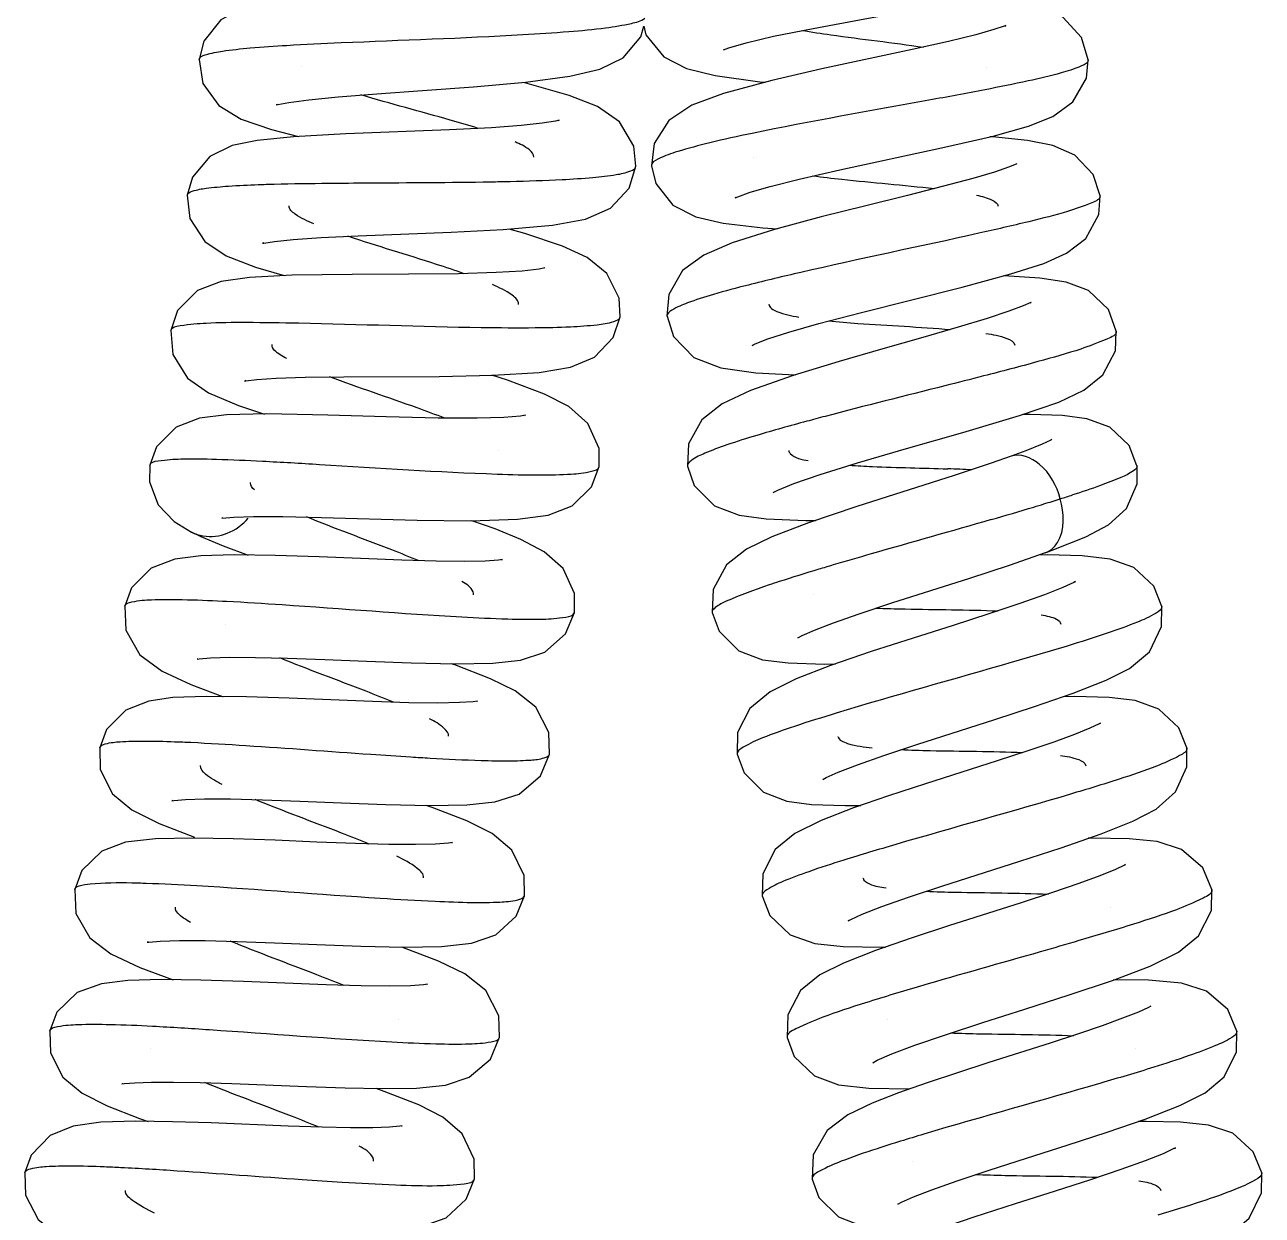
# Model space of a CAD drawing. Header units: millimetres. Extents: x 7426 to 8300, y 123 to 421.
# Drawn here: x 8195.043 to 8198.666, y 345.324 to 348.812 of the extents above; entities that cross this region are included whole.
import ezdxf

# ---------------------------------------------------------------- set-up
doc = ezdxf.new("R2010")
doc.units = ezdxf.units.MM
doc.layers.add('20_ALL_FEATURES', color=7, linetype='Continuous')

msp = doc.modelspace()

# ---------------------------------------------------------------- linework, layer by layer
at = {"layer": '20_ALL_FEATURES', "color": 7, "linetype": 'Continuous'}
for p, q in [((8196.8554, 348.8071), (8196.8616, 348.7817)), ((8196.8616, 348.7817), (8196.9139, 348.7175)), ((8197.1549, 348.7588), (8197.2351, 348.7777)), ((8197.8272, 348.7822), (8197.7474, 348.7627)), ((8195.5534, 348.7099), (8195.5534, 348.71)), ((8198.1569, 348.7084), (8198.1569, 348.7084)), ((8195.8527, 348.6885), (8195.8527, 348.6886)), ((8197.3771, 348.6822), (8197.2302, 348.6486)), ((8197.8576, 348.6877), (8197.8576, 348.6877)), ((8196.6366, 348.6048), (8196.507, 348.6413)), ((8197.2302, 348.6486), (8197.0887, 348.6105)), ((8197.1955, 348.6446), (8197.2104, 348.6432)), ((8196.8265, 348.456), (8196.7844, 348.527)), ((8195.7649, 348.5046), (8195.8442, 348.4843)), ((8195.983, 348.4919), (8195.8299, 348.4835)), ((8196.2869, 348.5037), (8195.983, 348.4919)), ((8196.409, 348.5099), (8196.2869, 348.5037)), ((8196.4966, 348.5163), (8196.409, 348.5099)), ((8197.878, 348.4856), (8197.9823, 348.5148)), ((8196.8324, 348.3969), (8196.8265, 348.456)), ((8196.5335, 348.4232), (8196.5336, 348.4233)), ((8197.1764, 348.424), (8197.1764, 348.4239)), ((8196.8324, 348.3969), (8196.8324, 348.3969)), ((8196.8775, 348.3983), (8196.8775, 348.3983)), ((8196.8775, 348.3983), (8196.8911, 348.3462)), ((8197.8821, 348.3802), (8197.8187, 348.3616)), ((8195.5184, 348.3124), (8195.5184, 348.3124)), ((8197.167, 348.3207), (8197.2258, 348.3379)), ((8198.1914, 348.3106), (8198.1914, 348.3106)), ((8195.8168, 348.2811), (8195.8168, 348.2811)), ((8197.893, 348.2799), (8197.893, 348.2798)), ((8196.2916, 348.2036), (8196.4437, 348.2115)), ((8196.507, 348.2003), (8196.4614, 348.2131)), ((8197.2378, 348.2113), (8197.114, 348.1723)), ((8197.2041, 348.2167), (8197.2469, 348.2138)), ((8195.6323, 348.1349), (8195.7182, 348.1013)), ((8198.0271, 348.1126), (8198.0934, 348.142)), ((8195.7182, 348.1013), (8195.8021, 348.0766)), ((8196.4882, 347.9925), (8196.4882, 347.9926)), ((8197.2212, 347.993), (8197.2213, 347.9929)), ((8196.786, 347.9562), (8196.786, 347.9562)), ((8196.9233, 347.9575), (8196.9234, 347.9574)), ((8197.9245, 347.9723), (8197.8612, 347.9515)), ((8195.4701, 347.9159), (8195.4701, 347.9159)), ((8197.2183, 347.891), (8197.2798, 347.911)), ((8198.2389, 347.9141), (8198.2389, 347.9141)), ((8195.7672, 347.8745), (8195.7672, 347.8745)), ((8197.9417, 347.8734), (8197.9417, 347.8733)), ((8196.2566, 347.7814), (8196.4137, 347.7847)), ((8196.4567, 347.7699), (8196.41, 347.7847)), ((8197.2928, 347.7839), (8197.1677, 347.7399)), ((8195.5811, 347.733), (8195.6688, 347.6961)), ((8195.6688, 347.6961), (8195.7448, 347.6712)), ((8197.7891, 347.6169), (8197.9551, 347.6665)), ((8196.4285, 347.5639), (8196.4285, 347.564)), ((8197.2796, 347.5641), (8197.2796, 347.564)), ((8197.9745, 347.5635), (8197.9309, 347.5475)), ((8196.7249, 347.5174), (8196.7249, 347.5174)), ((8196.9831, 347.5185), (8196.9831, 347.5184)), ((8195.7042, 347.47), (8195.7042, 347.4701)), ((8197.4789, 347.3999), (8197.3375, 347.3521)), ((8195.6232, 347.3672), (8195.6198, 347.3661)), ((8196.1915, 347.3604), (8196.3491, 347.3585)), ((8195.53, 347.3258), (8195.5586, 347.312)), ((8196.4198, 347.3344), (8196.3523, 347.3586)), ((8196.4956, 347.3036), (8196.4198, 347.3344)), ((8197.3298, 347.3591), (8197.3584, 347.3592)), ((8195.5586, 347.312), (8195.6241, 347.2848)), ((8198.0516, 347.2721), (8198.15, 347.3112)), ((8195.5583, 347.2557), (8195.4826, 347.246)), ((8195.6241, 347.2848), (8195.6973, 347.2581)), ((8197.9262, 347.2286), (8198.0321, 347.2651)), ((8198.0371, 347.2582), (8198.0108, 347.2578)), ((8198.0318, 347.265), (8198.0516, 347.2721)), ((8198.0823, 347.163), (8198.0286, 347.1417)), ((8195.3354, 347.108), (8195.3354, 347.1081)), ((8195.6219, 347.1233), (8195.6336, 347.1227)), ((8196.3565, 347.1418), (8196.3565, 347.1419)), ((8197.351, 347.1416), (8197.351, 347.1415)), ((8197.9561, 347.1158), (8197.8662, 347.0858)), ((8198.0286, 347.1417), (8197.9561, 347.1158)), ((8198.372, 347.1076), (8198.372, 347.1075)), ((8196.652, 347.0898), (8196.652, 347.0898)), ((8197.0556, 347.0894), (8197.0556, 347.0894)), ((8195.6308, 347.0559), (8195.6308, 347.056)), ((8197.3556, 347.0383), (8197.4107, 347.0596)), ((8198.0766, 347.0555), (8198.0766, 347.0554)), ((8196.3017, 346.936), (8196.2912, 346.9396)), ((8196.4064, 346.8957), (8196.3017, 346.936)), ((8197.4023, 346.9343), (8197.3012, 346.8953)), ((8195.4449, 346.9174), (8195.529, 346.8786)), ((8196.2834, 346.7271), (8196.2834, 346.7272)), ((8197.424, 346.7267), (8197.424, 346.7266)), ((8195.2622, 346.6934), (8195.2622, 346.6934)), ((8196.5788, 346.675), (8196.5789, 346.6751)), ((8197.1286, 346.6745), (8197.1286, 346.6744)), ((8198.4453, 346.6929), (8198.4453, 346.6929)), ((8195.5576, 346.6413), (8195.5576, 346.6414)), ((8197.4245, 346.6217), (8197.4807, 346.6436)), ((8198.1499, 346.6408), (8198.15, 346.6408)), ((8196.2355, 346.5187), (8196.218, 346.5247)), ((8196.3376, 346.479), (8196.2355, 346.5187)), ((8195.4366, 346.4717), (8195.5402, 346.4319)), ((8196.2103, 346.3121), (8196.2103, 346.3122)), ((8197.4972, 346.3117), (8197.4973, 346.3116)), ((8195.189, 346.2785), (8195.189, 346.2786)), ((8198.5185, 346.278), (8198.5185, 346.2779)), ((8196.5056, 346.2601), (8196.5056, 346.2601)), ((8197.2018, 346.2596), (8197.2018, 346.2596)), ((8195.4844, 346.2263), (8195.4844, 346.2264)), ((8197.4951, 346.2059), (8197.5521, 346.2281)), ((8198.2231, 346.2258), (8198.2231, 346.2258)), ((8196.254, 346.0687), (8196.1469, 346.1094)), ((8197.5517, 346.1092), (8197.5631, 346.1095)), ((8195.2944, 346.0901), (8195.3799, 346.0501)), ((8195.3799, 346.0501), (8195.4777, 346.0137)), ((8198.2274, 346.0121), (8198.3383, 346.054)), ((8196.137, 345.8972), (8196.1371, 345.8973)), ((8197.5704, 345.8972), (8197.5704, 345.8971)), ((8195.116, 345.8636), (8195.116, 345.8637)), ((8196.4325, 345.8452), (8196.4325, 345.8452)), ((8197.275, 345.845), (8197.275, 345.845)), ((8198.5917, 345.8631), (8198.5917, 345.863)), ((8195.4114, 345.8116), (8195.4114, 345.8117)), ((8198.2963, 345.8111), (8198.2963, 345.811)), ((8196.0953, 345.6868), (8196.0713, 345.6951)), ((8196.1963, 345.6472), (8196.0953, 345.6868)), ((8195.2839, 345.6448), (8195.379, 345.6076)), ((8195.379, 345.6076), (8195.4044, 345.5988)), ((8195.5881, 345.5943), (8195.4757, 345.5979)), ((8196.064, 345.4825), (8196.064, 345.4825)), ((8197.6434, 345.4822), (8197.6435, 345.4821)), ((8198.3231, 345.4831), (8198.2518, 345.4576)), ((8198.3759, 345.504), (8198.3231, 345.4831)), ((8195.0427, 345.4486), (8195.0427, 345.4487)), ((8198.6647, 345.4483), (8198.6647, 345.4483)), ((8196.3593, 345.4304), (8196.3593, 345.4304)), ((8197.348, 345.43), (8197.3481, 345.43)), ((8195.3381, 345.3964), (8195.3382, 345.3965)), ((8197.6449, 345.3776), (8197.699, 345.3987)), ((8198.3694, 345.3963), (8198.3694, 345.3962))]:
    msp.add_line(p, q, dxfattribs=at)
for points in [[(8195.9992, 348.9043), (8195.8663, 348.8925), (8195.7567, 348.8781), (8195.6816, 348.8602), (8195.6166, 348.8264), (8195.567, 348.7638), (8195.5534, 348.71)], [(8197.2351, 348.7777), (8197.3509, 348.8011), (8197.5026, 348.829), (8197.6761, 348.8601), (8197.8303, 348.8898)], [(8198.1569, 348.7084), (8198.1375, 348.7742), (8198.0825, 348.8334), (8198.0132, 348.864), (8197.9205, 348.8823), (8197.8378, 348.8915)], [(8197.9129, 348.8077), (8197.9156, 348.8094), (8197.911, 348.8077), (8197.8807, 348.7973), (8197.8272, 348.7822)], [(8196.5092, 348.6433), (8196.639, 348.6606), (8196.7266, 348.6812), (8196.7952, 348.7151), (8196.8471, 348.776), (8196.8554, 348.8071)], [(8197.0902, 348.7387), (8197.0888, 348.7379), (8197.1044, 348.7439), (8197.1549, 348.7588)], [(8197.7474, 348.7627), (8197.6412, 348.739), (8197.3771, 348.6822)], [(8195.5534, 348.7099), (8195.5643, 348.6399), (8195.6106, 348.5752), (8195.6765, 348.5351), (8195.7649, 348.5046)], [(8196.9139, 348.7175), (8196.9807, 348.6833), (8197.0647, 348.6627), (8197.1955, 348.6446)], [(8197.9823, 348.5148), (8198.0527, 348.5427), (8198.1119, 348.5855), (8198.1515, 348.6548), (8198.1569, 348.7084)], [(8195.8741, 348.5916), (8195.9603, 348.6), (8196.0734, 348.609), (8196.2076, 348.6186), (8196.3566, 348.6295), (8196.5092, 348.6433)], [(8196.7844, 348.527), (8196.7198, 348.5723), (8196.6366, 348.6048)], [(8197.0887, 348.6105), (8196.9956, 348.5758), (8196.9286, 348.531), (8196.8854, 348.4634), (8196.8775, 348.3983)], [(8195.7823, 348.578), (8195.7793, 348.5766), (8195.784, 348.5777), (8195.8161, 348.5839), (8195.8741, 348.5916)], [(8196.6053, 348.5313), (8196.6072, 348.5321), (8196.5968, 348.5295), (8196.5581, 348.5231), (8196.4966, 348.5163)], [(8195.8299, 348.4835), (8195.7232, 348.4728), (8195.6497, 348.4575), (8195.5842, 348.4257), (8195.5336, 348.3652), (8195.5184, 348.3124)], [(8197.4292, 348.3865), (8197.7271, 348.4506), (8197.878, 348.4856)], [(8198.1914, 348.3106), (8198.1715, 348.3727), (8198.1178, 348.4298), (8198.0531, 348.4583), (8197.979, 348.4727), (8197.8762, 348.4829), (8197.8682, 348.4833)], [(8196.4437, 348.2115), (8196.5878, 348.2244), (8196.6848, 348.2423), (8196.7582, 348.2743), (8196.813, 348.3333), (8196.8324, 348.3969)], [(8197.2258, 348.3379), (8197.3108, 348.3594), (8197.4292, 348.3865)], [(8197.9474, 348.4041), (8197.9454, 348.4031), (8197.9235, 348.3942), (8197.8821, 348.3802)], [(8196.8911, 348.3462), (8196.9406, 348.2835), (8197.0081, 348.2484), (8197.0881, 348.23), (8197.2041, 348.2167)], [(8197.8187, 348.3616), (8197.7329, 348.3386), (8197.6272, 348.3118), (8197.5055, 348.2815), (8197.3752, 348.2485), (8197.2378, 348.2113)], [(8195.5184, 348.3124), (8195.5264, 348.2436), (8195.57, 348.1767), (8195.6323, 348.1349)], [(8197.1253, 348.3057), (8197.1232, 348.3043), (8197.1312, 348.3079), (8197.167, 348.3207)], [(8198.0934, 348.142), (8198.1494, 348.1851), (8198.1875, 348.2558), (8198.1914, 348.3106)], [(8195.9104, 348.188), (8196.019, 348.1931), (8196.2916, 348.2036)], [(8196.786, 347.9562), (8196.7834, 348.0103), (8196.7471, 348.0826), (8196.6896, 348.1295), (8196.6169, 348.1634), (8196.507, 348.2003)], [(8195.7424, 348.1726), (8195.7392, 348.1713), (8195.7431, 348.172), (8195.7738, 348.1769), (8195.8285, 348.1825), (8195.9104, 348.188)], [(8197.114, 348.1723), (8197.0312, 348.1369), (8196.9692, 348.0912), (8196.9287, 348.0216), (8196.9233, 347.9575)], [(8196.4235, 348.0854), (8196.3131, 348.0822), (8196.1667, 348.0808), (8196.0012, 348.0802), (8195.8261, 348.0779)], [(8196.5646, 348.0986), (8196.5659, 348.099), (8196.5488, 348.0956), (8196.4997, 348.09), (8196.4235, 348.0854)], [(8197.7873, 348.0428), (8197.9306, 348.0815), (8198.0271, 348.1126)], [(8195.8261, 348.0779), (8195.7005, 348.0714), (8195.618, 348.0596), (8195.5485, 348.0328), (8195.4904, 347.9743), (8195.4701, 347.9159)], [(8198.2389, 347.9141), (8198.2157, 347.9775), (8198.1578, 348.0328), (8198.0923, 348.0578), (8198.0153, 348.0695), (8197.9096, 348.0759)], [(8197.2798, 347.911), (8197.3681, 347.9362), (8197.4887, 347.9679), (8197.7873, 348.0428)], [(8197.9873, 347.9959), (8197.9901, 347.998), (8197.9889, 347.9977), (8197.9663, 347.9878), (8197.9245, 347.9723)], [(8196.4137, 347.7847), (8196.5493, 347.7933), (8196.6404, 347.8084), (8196.7108, 347.8382), (8196.7657, 347.8954), (8196.786, 347.9562)], [(8196.9234, 347.9574), (8196.9428, 347.8979), (8197.0016, 347.8369), (8197.0806, 347.8063), (8197.1832, 347.7918), (8197.2991, 347.7858)], [(8197.8612, 347.9515), (8197.7757, 347.9255), (8197.6727, 347.8956), (8197.5549, 347.8621), (8197.4271, 347.8251), (8197.2928, 347.7839)], [(8195.4701, 347.9159), (8195.4762, 347.8455), (8195.519, 347.7765), (8195.5811, 347.733)], [(8198.1442, 347.7408), (8198.1998, 347.7858), (8198.2363, 347.8568), (8198.2389, 347.914)], [(8197.1739, 347.8732), (8197.1723, 347.8722), (8197.1817, 347.8767), (8197.2183, 347.891)], [(8195.6899, 347.769), (8195.6865, 347.7678), (8195.6899, 347.7682), (8195.722, 347.7721), (8195.779, 347.7759), (8195.8639, 347.7787)], [(8195.8639, 347.7787), (8195.9769, 347.78), (8196.2566, 347.7814)], [(8196.7249, 347.5174), (8196.7243, 347.5702), (8196.6915, 347.6434), (8196.6359, 347.6928), (8196.5648, 347.7293), (8196.4567, 347.7699)], [(8197.1677, 347.7399), (8197.0844, 347.7011), (8197.025, 347.6543), (8196.9865, 347.5837), (8196.9831, 347.5185)], [(8197.9551, 347.6665), (8198.0707, 347.7064), (8198.1442, 347.7408)], [(8195.5542, 347.6586), (8195.486, 347.6327), (8195.4286, 347.5755), (8195.4086, 347.5214)], [(8195.7507, 347.6713), (8195.6332, 347.6684), (8195.5542, 347.6586)], [(8196.367, 347.6586), (8196.253, 347.6593), (8196.1013, 347.6629), (8195.9299, 347.6681), (8195.7507, 347.6713)], [(8196.5071, 347.6668), (8196.509, 347.6675), (8196.4947, 347.665), (8196.4457, 347.6608), (8196.367, 347.6586)], [(8198.0815, 347.6666), (8197.9863, 347.67), (8197.9649, 347.6699)], [(8198.2995, 347.5195), (8198.2765, 347.5787), (8198.2197, 347.6325), (8198.1529, 347.6573), (8198.0815, 347.6666)], [(8197.3715, 347.494), (8197.4812, 347.5282), (8197.6251, 347.5701), (8197.7891, 347.6169)], [(8198.0505, 347.5965), (8198.0474, 347.5947), (8198.0223, 347.5828), (8197.9745, 347.5635)], [(8197.9308, 347.5475), (8197.8728, 347.5272), (8197.7645, 347.4914), (8197.4789, 347.3999)], [(8195.4086, 347.5214), (8195.4077, 347.4727), (8195.4331, 347.4053), (8195.4798, 347.3563), (8195.5312, 347.3252)], [(8196.5757, 347.375), (8196.6459, 347.4021), (8196.7025, 347.4574), (8196.7249, 347.5174)], [(8196.9831, 347.5184), (8197.003, 347.4622), (8197.0621, 347.4027), (8197.1342, 347.3751), (8197.2138, 347.364), (8197.3298, 347.3591)], [(8198.15, 347.3112), (8198.2161, 347.3463), (8198.2687, 347.3947), (8198.2998, 347.4671), (8198.2996, 347.5195)], [(8197.2479, 347.4482), (8197.2952, 347.4675), (8197.3715, 347.494)], [(8197.2356, 347.4422), (8197.2341, 347.4411), (8197.2479, 347.4482)], [(8195.6198, 347.3661), (8195.6554, 347.3692), (8195.7126, 347.3711), (8195.7982, 347.371)], [(8195.7982, 347.371), (8195.9118, 347.3685), (8196.1915, 347.3604)], [(8196.3491, 347.3585), (8196.4852, 347.3627), (8196.5757, 347.375)], [(8197.3375, 347.3521), (8197.23, 347.311), (8197.1566, 347.2752), (8197.0974, 347.2289), (8197.0582, 347.1569), (8197.0556, 347.0894)], [(8196.652, 347.0898), (8196.652, 347.1452), (8196.6189, 347.2188), (8196.5636, 347.2679), (8196.4956, 347.3036)], [(8195.7761, 347.257), (8195.6559, 347.2587), (8195.5583, 347.2557)], [(8196.1469, 347.2431), (8195.9049, 347.2527), (8195.7761, 347.257)], [(8198.2206, 347.2464), (8198.1386, 347.2559), (8198.0371, 347.2582)], [(8195.4826, 347.246), (8195.4128, 347.2193), (8195.3553, 347.1617), (8195.3354, 347.1081)], [(8196.3299, 347.2393), (8196.2478, 347.2401), (8196.1469, 347.2431)], [(8196.4392, 347.2445), (8196.4412, 347.2451), (8196.4303, 347.2435), (8196.3912, 347.2406), (8196.3299, 347.2393)], [(8197.5819, 347.1179), (8197.81, 347.1908), (8197.9262, 347.2286)], [(8198.372, 347.1076), (8198.3487, 347.1667), (8198.2903, 347.2214), (8198.2206, 347.2464)], [(8198.1173, 347.1787), (8198.1197, 347.1805), (8198.1149, 347.1781), (8198.0823, 347.163)], [(8195.3354, 347.108), (8195.3387, 347.0379), (8195.3797, 346.9659), (8195.4449, 346.9174)], [(8197.4107, 347.0596), (8197.4862, 347.0862), (8197.5819, 347.1179)], [(8198.2096, 346.8912), (8198.2779, 346.9259), (8198.3358, 346.9746), (8198.3713, 347.0488), (8198.372, 347.1075)], [(8196.4941, 346.9498), (8196.5653, 346.9732), (8196.6265, 347.0274), (8196.652, 347.0898)], [(8197.0556, 347.0894), (8197.0757, 347.0354), (8197.1334, 346.9779), (8197.203, 346.9515), (8197.2786, 346.9418), (8197.3842, 346.9388), (8197.417, 346.9393)], [(8197.8662, 347.0858), (8197.761, 347.0519), (8197.644, 347.0146), (8197.5214, 346.975), (8197.4023, 346.9343)], [(8197.3078, 347.0163), (8197.3061, 347.0151), (8197.3195, 347.0223), (8197.3556, 347.0383)], [(8195.5496, 346.9539), (8195.5471, 346.9531), (8195.5531, 346.9539), (8195.5871, 346.9569), (8195.6433, 346.9586), (8195.7186, 346.9582)], [(8195.7186, 346.9582), (8195.8118, 346.9558), (8195.921, 346.9518), (8196.0437, 346.9468), (8196.174, 346.942), (8196.3026, 346.9393), (8196.4133, 346.9413), (8196.4941, 346.9498)], [(8196.5789, 346.6751), (8196.5773, 346.7379), (8196.5392, 346.812), (8196.4791, 346.8601), (8196.4064, 346.8957)], [(8197.3012, 346.8953), (8197.2252, 346.8577), (8197.166, 346.8087), (8197.1302, 346.7377), (8197.1286, 346.6745)], [(8197.9996, 346.8139), (8198.1128, 346.853), (8198.2096, 346.8912)], [(8195.529, 346.8786), (8195.6219, 346.8438), (8195.6234, 346.8432)], [(8195.4062, 346.8304), (8195.3387, 346.804), (8195.2819, 346.7468), (8195.2622, 346.6934)], [(8195.6925, 346.8425), (8195.5739, 346.8438), (8195.4767, 346.8403), (8195.4062, 346.8304)], [(8196.0613, 346.8287), (8195.8173, 346.8384), (8195.6925, 346.8425)], [(8196.2526, 346.8244), (8196.1669, 346.8255), (8196.0613, 346.8287)], [(8196.3661, 346.8297), (8196.368, 346.8303), (8196.356, 346.8285), (8196.3159, 346.8256), (8196.2526, 346.8244)], [(8198.4453, 346.6929), (8198.422, 346.752), (8198.3634, 346.8068), (8198.2942, 346.8315), (8198.2182, 346.8407), (8198.1169, 346.8434), (8198.0835, 346.8429)], [(8197.6553, 346.7032), (8197.8829, 346.7759), (8197.9996, 346.8139)], [(8198.1619, 346.7509), (8198.1166, 346.7325), (8198.0557, 346.7102)], [(8198.1908, 346.7641), (8198.1929, 346.7658), (8198.1892, 346.7639), (8198.1619, 346.7509)], [(8198.0557, 346.7102), (8197.98, 346.6844), (8197.8905, 346.6551)], [(8195.2622, 346.6934), (8195.2639, 346.6299), (8195.2998, 346.5589), (8195.3565, 346.5115), (8195.4366, 346.4717)], [(8196.4908, 346.5577), (8196.5526, 346.6115), (8196.5788, 346.675)], [(8197.1286, 346.6744), (8197.1489, 346.6201), (8197.2063, 346.5631), (8197.2746, 346.537), (8197.3463, 346.5273), (8197.4446, 346.524), (8197.4905, 346.5246)], [(8197.4807, 346.6436), (8197.558, 346.6709), (8197.6553, 346.7032)], [(8198.2878, 346.4786), (8198.3557, 346.5139), (8198.4124, 346.5641), (8198.4452, 346.6372), (8198.4453, 346.6929)], [(8197.8905, 346.6551), (8197.6799, 346.5879), (8197.5721, 346.5527)], [(8197.3816, 346.6019), (8197.38, 346.6008), (8197.3898, 346.6061), (8197.4245, 346.6217)], [(8195.4761, 346.539), (8195.4737, 346.5382), (8195.4796, 346.539), (8195.5131, 346.542), (8195.5694, 346.5437), (8195.6453, 346.5434)], [(8195.6453, 346.5434), (8195.7388, 346.541), (8195.8479, 346.537), (8195.97, 346.532), (8196.0997, 346.5272), (8196.2278, 346.5245)], [(8196.2278, 346.5245), (8196.3369, 346.5263), (8196.419, 346.5346), (8196.4908, 346.5577)], [(8197.5721, 346.5527), (8197.4693, 346.5173), (8197.3743, 346.4805)], [(8196.5056, 346.2601), (8196.5048, 346.3196), (8196.4689, 346.3936), (8196.4113, 346.4421), (8196.3376, 346.479)], [(8197.3743, 346.4805), (8197.2973, 346.4422), (8197.2405, 346.3954), (8197.2037, 346.3243), (8197.2018, 346.2596)], [(8198.0777, 346.4007), (8198.1943, 346.4413), (8198.2878, 346.4786)], [(8195.536, 346.429), (8195.4251, 346.4268), (8195.3374, 346.4165)], [(8196.1085, 346.4103), (8196.0113, 346.413), (8195.8981, 346.4173), (8195.7756, 346.4223), (8195.6529, 346.4267), (8195.536, 346.429)], [(8198.5185, 346.278), (8198.4921, 346.3418), (8198.4301, 346.3954), (8198.3586, 346.4184), (8198.2762, 346.4267), (8198.1666, 346.4285), (8198.157, 346.4283)], [(8195.3374, 346.4165), (8195.2686, 346.391), (8195.2101, 346.3342), (8195.189, 346.2786)], [(8196.2937, 346.4151), (8196.2953, 346.4156), (8196.2831, 346.4137), (8196.245, 346.4109), (8196.1866, 346.4096), (8196.1085, 346.4103)], [(8197.7281, 346.2882), (8197.9568, 346.3613), (8198.0777, 346.4007)], [(8198.2641, 346.3494), (8198.2662, 346.351), (8198.2628, 346.3493), (8198.2367, 346.3368)], [(8198.2367, 346.3368), (8198.1911, 346.3182), (8198.1289, 346.2954)], [(8195.189, 346.2785), (8195.1925, 346.2079), (8195.2335, 346.1362), (8195.2944, 346.0901)], [(8197.5521, 346.2281), (8197.6304, 346.2558), (8197.7281, 346.2882)], [(8198.1289, 346.2954), (8198.0517, 346.269), (8197.9604, 346.2392)], [(8198.3383, 346.054), (8198.4209, 346.0942), (8198.4801, 346.1425), (8198.5173, 346.2164), (8198.5185, 346.2779)], [(8196.3513, 346.1209), (8196.4222, 346.1453), (8196.4817, 346.1999), (8196.5056, 346.2601)], [(8197.2018, 346.2596), (8197.224, 346.2022), (8197.2839, 346.1457), (8197.356, 346.1205), (8197.4389, 346.1112), (8197.5517, 346.1092)], [(8197.9604, 346.2392), (8197.748, 346.1714), (8197.6384, 346.1356)], [(8197.4556, 346.1877), (8197.4537, 346.1863), (8197.4613, 346.1904), (8197.4951, 346.2059)], [(8195.4044, 346.1246), (8195.4016, 346.1236), (8195.4058, 346.1241), (8195.4393, 346.1272), (8195.4955, 346.1289), (8195.5712, 346.1286)], [(8195.5712, 346.1286), (8195.6646, 346.1262), (8195.7742, 346.1222), (8195.8976, 346.1171), (8196.0269, 346.1124), (8196.1521, 346.1097)], [(8197.6384, 346.1356), (8197.5334, 346.0991), (8197.4397, 346.0623)], [(8196.1521, 346.1097), (8196.2629, 346.1114), (8196.3513, 346.1209)], [(8196.4325, 345.8452), (8196.431, 345.9081), (8196.3928, 345.9822), (8196.3312, 346.0314), (8196.254, 346.0687)], [(8197.4397, 346.0623), (8197.3711, 346.0278), (8197.3146, 345.9819), (8197.2771, 345.9106), (8197.275, 345.845)], [(8195.267, 346.0023), (8195.1962, 345.9766), (8195.137, 345.9191), (8195.116, 345.8637)], [(8195.5586, 346.0125), (8195.443, 346.0142), (8195.3447, 346.0116), (8195.267, 346.0023)], [(8195.9257, 345.9986), (8195.6835, 346.0083), (8195.5586, 346.0125)], [(8196.1107, 345.9948), (8196.0277, 345.9956), (8195.9257, 345.9986)], [(8196.22, 346.0001), (8196.2219, 346.0006), (8196.2107, 345.999), (8196.1723, 345.9961), (8196.1107, 345.9948)], [(8197.6487, 345.8218), (8197.7386, 345.8528), (8197.8477, 345.8884), (8197.9712, 345.9277), (8198.1012, 345.9695), (8198.2274, 346.0121)], [(8198.5917, 345.8631), (8198.5652, 345.9269), (8198.5033, 345.9805), (8198.4295, 346.0039), (8198.3336, 346.0125), (8198.231, 346.0134)], [(8198.3038, 345.9193), (8198.2574, 345.9008), (8198.1972, 345.8789)], [(8198.3387, 345.9357), (8198.3402, 345.9369), (8198.3332, 345.933), (8198.3038, 345.9193)], [(8198.1972, 345.8789), (8198.1257, 345.8545), (8198.045, 345.8281)], [(8195.116, 345.8636), (8195.1178, 345.7994), (8195.1544, 345.7281), (8195.2113, 345.6811), (8195.2839, 345.6448)], [(8196.2743, 345.7053), (8196.3445, 345.728), (8196.4061, 345.7814), (8196.4325, 345.8452)], [(8197.275, 345.845), (8197.2961, 345.7893), (8197.3551, 345.7321), (8197.4253, 345.7064), (8197.5144, 345.6963), (8197.632, 345.6944)], [(8198.4253, 345.645), (8198.4989, 345.6823), (8198.5547, 345.7293), (8198.5907, 345.8028), (8198.5917, 345.863)], [(8197.539, 345.7779), (8197.5812, 345.7964), (8197.6487, 345.8218)], [(8198.045, 345.8281), (8197.8662, 345.771), (8197.7742, 345.7414), (8197.6847, 345.7117)], [(8197.5272, 345.7718), (8197.5258, 345.7708), (8197.539, 345.7779)], [(8195.3294, 345.7092), (8195.3272, 345.7085), (8195.3337, 345.7094), (8195.3647, 345.7122), (8195.4134, 345.7139), (8195.4779, 345.714)], [(8195.4779, 345.714), (8195.5565, 345.7124), (8195.6489, 345.7094)], [(8195.6489, 345.7094), (8195.8676, 345.7006), (8195.9805, 345.6967)], [(8195.9805, 345.6967), (8196.0888, 345.6948), (8196.1902, 345.6966), (8196.2743, 345.7053)], [(8197.6847, 345.7117), (8197.6012, 345.6824), (8197.5244, 345.6524)], [(8196.3593, 345.4304), (8196.3588, 345.4886), (8196.3239, 345.5624), (8196.2673, 345.611), (8196.1963, 345.6472)], [(8197.5244, 345.6524), (8197.453, 345.6181), (8197.3926, 345.5723), (8197.3515, 345.5006), (8197.348, 345.43)], [(8198.2121, 345.567), (8198.3235, 345.6054), (8198.4253, 345.645)], [(8195.1845, 345.5853), (8195.1172, 345.558), (8195.0615, 345.5003), (8195.0427, 345.4487)], [(8195.4757, 345.5979), (8195.3678, 345.5993), (8195.2653, 345.5963), (8195.1845, 345.5853)], [(8195.9965, 345.5801), (8195.9136, 345.5818), (8195.8143, 345.5852), (8195.5881, 345.5943)], [(8196.1459, 345.585), (8196.1482, 345.5857), (8196.1413, 345.5847), (8196.1106, 345.5819), (8196.0621, 345.5802), (8195.9965, 345.5801)], [(8198.6647, 345.4483), (8198.6399, 345.5097), (8198.5797, 345.564), (8198.5088, 345.588), (8198.4273, 345.5968), (8198.3261, 345.5989), (8198.3035, 345.5985)], [(8197.699, 345.3987), (8197.7726, 345.4247), (8197.8663, 345.4559), (8197.9762, 345.4912), (8198.0946, 345.5289), (8198.2121, 345.567)], [(8198.4098, 345.5192), (8198.4122, 345.5211), (8198.4078, 345.519), (8198.3759, 345.504)], [(8195.0427, 345.4486), (8195.045, 345.3824), (8195.0824, 345.3118), (8195.1382, 345.2663), (8195.2059, 345.232), (8195.3006, 345.1947)], [(8198.2518, 345.4576), (8198.1635, 345.428), (8198.0596, 345.3944), (8197.9432, 345.3574), (8197.8219, 345.3183), (8197.7051, 345.2786)], [(8198.501, 345.2313), (8198.571, 345.2668), (8198.6284, 345.3152), (8198.6641, 345.3893), (8198.6647, 345.4483)], [(8196.207, 345.2916), (8196.2764, 345.3159), (8196.3356, 345.3706), (8196.3593, 345.4304)], [(8197.3481, 345.4299), (8197.3683, 345.3758), (8197.4255, 345.3188), (8197.4931, 345.2927), (8197.5688, 345.2826), (8197.6677, 345.2795), (8197.7092, 345.28)], [(8197.6006, 345.3571), (8197.5992, 345.3561), (8197.61, 345.362), (8197.6449, 345.3776)]]:
    msp.add_lwpolyline(points, dxfattribs=at)
for centre, radius, start, end in [((8197.6067, 343.1115), 4.4012, 87.2744, 88.1914), ((8196.6727, 351.9116), 4.7027, 287.3481, 287.8077), ((8194.6724, 358.4229), 11.5146, 286.13722, 286.78327), ((8195.9526, 354.161), 7.0646, 286.82368, 287.07668), ((8196.4526, 352.5368), 5.3652, 287.0655, 287.6002), ((8195.5859, 347.4342), 0.1219, 243.3297, 259.9464), ((8198.0113, 347.3219), 0.0604, 290.0922, 302.1433), ((8198.2867, 343.9968), 3.3474, 108.0075, 108.5457)]:
    msp.add_arc(centre, radius, start, end, dxfattribs=at)
for points, knots in [([(8196.5014, 348.7826), (8196.5462, 348.7852), (8196.6269, 348.7905), (8196.7336, 348.8002), (8196.8072, 348.8125), (8196.8474, 348.822), (8196.8585, 348.8307)], [0, 0, 0, 0, 0.371744, 0.671848, 0.883226, 1, 1, 1, 1]), ([(8195.8101, 348.7513), (8195.863, 348.7544), (8196.0935, 348.7654), (8196.3241, 348.7724), (8196.5014, 348.7826)], [0, 0, 0, 0, 0.229867, 1, 1, 1, 1]), ([(8197.3185, 348.7951), (8197.3467, 348.7904), (8197.4651, 348.7726), (8197.5842, 348.7594), (8197.6744, 348.7456)], [0, 0, 0, 0, 0.238425, 1, 1, 1, 1]), ([(8195.5534, 348.71), (8195.554, 348.7174), (8195.584, 348.7282), (8195.6295, 348.7363), (8195.7123, 348.7452), (8195.7744, 348.7492), (8195.8101, 348.7513)], [0, 0, 0, 0, 0.084789, 0.280557, 0.591635, 1, 1, 1, 1]), ([(8198.1569, 348.7084), (8198.1575, 348.6996), (8198.1214, 348.6833), (8198.0687, 348.6671), (8197.97, 348.644), (8197.8968, 348.6294), (8197.8546, 348.6212)], [0, 0, 0, 0, 0.082866, 0.283112, 0.594332, 1, 1, 1, 1]), ([(8196.3706, 348.5079), (8196.3434, 348.5165), (8196.2291, 348.5502), (8196.1137, 348.5801), (8196.0268, 348.6059)], [0, 0, 0, 0, 0.239161, 1, 1, 1, 1]), ([(8197.8546, 348.6212), (8197.7999, 348.6106), (8197.5724, 348.5684), (8197.3443, 348.5289), (8197.1724, 348.4932)], [0, 0, 0, 0, 0.240906, 1, 1, 1, 1]), ([(8197.1724, 348.4932), (8197.1309, 348.4846), (8197.059, 348.4691), (8196.9632, 348.4437), (8196.9106, 348.426), (8196.8768, 348.4074), (8196.8775, 348.3983)], [0, 0, 0, 0, 0.404773, 0.714499, 0.913394, 1, 1, 1, 1]), ([(8196.5336, 348.4233), (8196.5343, 348.4317), (8196.5143, 348.4528), (8196.4932, 348.462), (8196.4785, 348.4685)], [0, 0, 0, 0, 0.34356, 1, 1, 1, 1]), ([(8196.616, 348.3581), (8196.6461, 348.3597), (8196.6985, 348.3627), (8196.7676, 348.3711), (8196.8078, 348.3783), (8196.8318, 348.3901), (8196.8324, 348.3969)], [0, 0, 0, 0, 0.40533, 0.711789, 0.909152, 1, 1, 1, 1]), ([(8195.5184, 348.3124), (8195.5191, 348.3187), (8195.5429, 348.3281), (8195.5805, 348.334), (8195.6471, 348.3402), (8195.6973, 348.3423), (8195.7263, 348.3434)], [0, 0, 0, 0, 0.088303, 0.284454, 0.591184, 1, 1, 1, 1]), ([(8195.7263, 348.3434), (8195.742, 348.3439), (8195.8108, 348.346), (8195.8797, 348.3469), (8195.9329, 348.3474)], [0, 0, 0, 0, 0.227398, 1, 1, 1, 1]), ([(8195.9329, 348.3474), (8195.9715, 348.3478), (8196.1296, 348.349), (8196.2877, 348.3495), (8196.4072, 348.3516)], [0, 0, 0, 0, 0.24423, 1, 1, 1, 1]), ([(8196.4072, 348.3516), (8196.426, 348.3519), (8196.4956, 348.3533), (8196.5653, 348.3555), (8196.616, 348.3581)], [0, 0, 0, 0, 0.270465, 1, 1, 1, 1]), ([(8197.3503, 348.369), (8197.3785, 348.3652), (8197.497, 348.3514), (8197.616, 348.3422), (8197.7063, 348.3316)], [0, 0, 0, 0, 0.23803, 1, 1, 1, 1]), ([(8197.8295, 348.3125), (8197.8453, 348.3089), (8197.8674, 348.3042), (8197.8921, 348.2881), (8197.893, 348.2799)], [0, 0, 0, 0, 0.661662, 1, 1, 1, 1]), ([(8198.1914, 348.3106), (8198.1924, 348.3002), (8198.1479, 348.2819), (8198.0871, 348.2607), (8197.9706, 348.2312), (8197.885, 348.2115), (8197.836, 348.2006)], [0, 0, 0, 0, 0.083251, 0.284513, 0.598254, 1, 1, 1, 1]), ([(8195.889, 348.2286), (8195.8702, 348.2365), (8195.8451, 348.2473), (8195.8158, 348.2711), (8195.8168, 348.2811)], [0, 0, 0, 0, 0.670155, 1, 1, 1, 1]), ([(8197.836, 348.2006), (8197.6626, 348.1618), (8197.4368, 348.1153), (8197.2126, 348.0621), (8197.1615, 348.0491)], [0, 0, 0, 0, 0.771158, 1, 1, 1, 1]), ([(8196.3295, 348.0823), (8196.3025, 348.0919), (8196.1894, 348.1294), (8196.075, 348.1632), (8195.9891, 348.1919)], [0, 0, 0, 0, 0.24006, 1, 1, 1, 1]), ([(8196.4882, 347.9926), (8196.4895, 348.0032), (8196.4596, 348.0299), (8196.4324, 348.0415), (8196.4123, 348.0502)], [0, 0, 0, 0, 0.328439, 1, 1, 1, 1]), ([(8197.1615, 348.0491), (8197.1273, 348.0404), (8197.068, 348.025), (8196.9907, 347.9999), (8196.9474, 347.9829), (8196.9225, 347.9649), (8196.9233, 347.9575)], [0, 0, 0, 0, 0.408923, 0.71749, 0.912735, 1, 1, 1, 1]), ([(8197.2213, 347.9929), (8197.2225, 347.9824), (8197.2581, 347.9636), (8197.2874, 347.9591), (8197.3092, 347.9554)], [0, 0, 0, 0, 0.324289, 1, 1, 1, 1]), ([(8195.4701, 347.9159), (8195.4716, 347.9261), (8195.5192, 347.9338), (8195.5839, 347.9396), (8195.7053, 347.9404), (8195.794, 347.9391), (8195.8449, 347.938)], [0, 0, 0, 0, 0.081512, 0.284378, 0.596608, 1, 1, 1, 1]), ([(8196.5371, 347.9243), (8196.5716, 347.9246), (8196.6314, 347.9256), (8196.711, 347.9314), (8196.7564, 347.9375), (8196.7851, 347.9487), (8196.786, 347.9562)], [0, 0, 0, 0, 0.405945, 0.713542, 0.911053, 1, 1, 1, 1]), ([(8197.3966, 347.944), (8197.425, 347.9412), (8197.5439, 347.9317), (8197.663, 347.9262), (8197.7534, 347.9188)], [0, 0, 0, 0, 0.239484, 1, 1, 1, 1]), ([(8195.8449, 347.938), (8196.0231, 347.9343), (8196.2538, 347.9256), (8196.4846, 347.9238), (8196.5371, 347.9243)], [0, 0, 0, 0, 0.772248, 1, 1, 1, 1]), ([(8198.2389, 347.9141), (8198.2404, 347.9027), (8198.1907, 347.8822), (8198.1248, 347.8565), (8197.9968, 347.8208), (8197.9036, 347.7963), (8197.8504, 347.7826)], [0, 0, 0, 0, 0.082887, 0.285786, 0.601502, 1, 1, 1, 1]), ([(8197.8573, 347.9073), (8197.8779, 347.904), (8197.9053, 347.8996), (8197.9403, 347.8834), (8197.9417, 347.8734)], [0, 0, 0, 0, 0.673271, 1, 1, 1, 1]), ([(8195.8103, 347.8334), (8195.8036, 347.8369), (8195.7876, 347.8464), (8195.7655, 347.862), (8195.7672, 347.8745)], [0, 0, 0, 0, 0.375161, 1, 1, 1, 1]), ([(8196.2732, 347.6586), (8196.2463, 347.6691), (8196.134, 347.7107), (8196.0204, 347.7483), (8195.9354, 347.7801)], [0, 0, 0, 0, 0.241642, 1, 1, 1, 1]), ([(8197.8504, 347.7826), (8197.8126, 347.7729), (8197.658, 347.7337), (8197.5032, 347.6952), (8197.3867, 347.6644)], [0, 0, 0, 0, 0.244651, 1, 1, 1, 1]), ([(8197.3867, 347.6644), (8197.3686, 347.6596), (8197.3017, 347.6417), (8197.2349, 347.6232), (8197.1866, 347.6087)], [0, 0, 0, 0, 0.270636, 1, 1, 1, 1]), ([(8197.1866, 347.6087), (8197.1572, 347.5999), (8197.1062, 347.5842), (8197.0402, 347.5593), (8197.0025, 347.5425), (8196.9821, 347.5252), (8196.9831, 347.5185)], [0, 0, 0, 0, 0.405884, 0.714739, 0.910472, 1, 1, 1, 1]), ([(8197.2796, 347.564), (8197.2801, 347.5607), (8197.2931, 347.5411), (8197.3185, 347.5385), (8197.3369, 347.5347)], [0, 0, 0, 0, 0.150605, 1, 1, 1, 1]), ([(8198.0749, 347.4228), (8198.0641, 347.4608), (8198.0337, 347.5245), (8197.9578, 347.5572), (8197.9309, 347.5475)], [0, 0, 0, 0, 0.579847, 1, 1, 1, 1]), ([(8195.4086, 347.5214), (8195.4102, 347.5304), (8195.4514, 347.5374), (8195.509, 347.5408), (8195.6154, 347.539), (8195.6936, 347.5355), (8195.7385, 347.5332)], [0, 0, 0, 0, 0.082281, 0.283313, 0.595289, 1, 1, 1, 1]), ([(8195.7385, 347.5332), (8195.7944, 347.5304), (8196.0236, 347.517), (8196.2527, 347.5012), (8196.4263, 347.4953)], [0, 0, 0, 0, 0.243642, 1, 1, 1, 1]), ([(8196.4263, 347.4953), (8196.4671, 347.4939), (8196.5384, 347.4919), (8196.6341, 347.4939), (8196.6877, 347.4988), (8196.7235, 347.5087), (8196.7249, 347.5174)], [0, 0, 0, 0, 0.404497, 0.715455, 0.91271, 1, 1, 1, 1]), ([(8197.4572, 347.521), (8197.4798, 347.5195), (8197.5759, 347.5148), (8197.6721, 347.5129), (8197.7457, 347.5105)], [0, 0, 0, 0, 0.235518, 1, 1, 1, 1]), ([(8198.2996, 347.5195), (8198.3006, 347.5135), (8198.2811, 347.4978), (8198.2467, 347.4823), (8198.1853, 347.4584), (8198.1381, 347.4429), (8198.1109, 347.4342)], [0, 0, 0, 0, 0.086929, 0.283036, 0.591139, 1, 1, 1, 1]), ([(8198.0435, 347.2707), (8198.0528, 347.2766), (8198.0903, 347.3182), (8198.0866, 347.3816), (8198.0749, 347.4228)], [0, 0, 0, 0, 0.205142, 1, 1, 1, 1]), ([(8196.1974, 347.241), (8196.171, 347.252), (8196.0611, 347.2955), (8195.9501, 347.336), (8195.8673, 347.3702)], [0, 0, 0, 0, 0.242144, 1, 1, 1, 1]), ([(8197.8728, 347.362), (8197.7556, 347.328), (8197.6011, 347.2846), (8197.4469, 347.2398), (8197.4099, 347.2289)], [0, 0, 0, 0, 0.759572, 1, 1, 1, 1]), ([(8197.4099, 347.2289), (8197.3958, 347.2247), (8197.343, 347.2089), (8197.2903, 347.1927), (8197.2519, 347.1802)], [0, 0, 0, 0, 0.267421, 1, 1, 1, 1]), ([(8196.3565, 347.1419), (8196.357, 347.1447), (8196.3532, 347.1631), (8196.3352, 347.1729), (8196.3225, 347.1809)], [0, 0, 0, 0, 0.159558, 1, 1, 1, 1]), ([(8197.2221, 347.1703), (8197.1797, 347.1561), (8197.1237, 347.1358), (8197.0709, 347.1103), (8197.0546, 347.0951), (8197.0556, 347.0894)], [0, 0, 0, 0, 0.711687, 0.908578, 1, 1, 1, 1]), ([(8195.3354, 347.1081), (8195.3369, 347.1162), (8195.3713, 347.1249), (8195.4224, 347.1281), (8195.5144, 347.1282), (8195.5827, 347.1252), (8195.6219, 347.1233)], [0, 0, 0, 0, 0.084947, 0.283432, 0.593878, 1, 1, 1, 1]), ([(8195.6336, 347.1227), (8195.688, 347.1199), (8195.9177, 347.1055), (8196.147, 347.0868), (8196.3223, 347.077)], [0, 0, 0, 0, 0.237108, 1, 1, 1, 1]), ([(8198.372, 347.1075), (8198.3734, 347.0991), (8198.3422, 347.0786), (8198.2931, 347.0575), (8198.2026, 347.0248), (8198.1346, 347.0035), (8198.0954, 346.9915)], [0, 0, 0, 0, 0.084513, 0.284229, 0.59493, 1, 1, 1, 1]), ([(8196.3223, 347.077), (8196.3671, 347.0745), (8196.4452, 347.0706), (8196.5513, 347.0692), (8196.6094, 347.0726), (8196.6503, 347.0806), (8196.652, 347.0898)], [0, 0, 0, 0, 0.403947, 0.715272, 0.915844, 1, 1, 1, 1]), ([(8197.5343, 347.1028), (8197.5631, 347.1015), (8197.6826, 347.0982), (8197.8022, 347.0982), (8197.8928, 347.0943)], [0, 0, 0, 0, 0.241492, 1, 1, 1, 1]), ([(8198.0187, 347.0831), (8198.0267, 347.0817), (8198.0463, 347.0774), (8198.0741, 347.0688), (8198.0766, 347.0555)], [0, 0, 0, 0, 0.375425, 1, 1, 1, 1]), ([(8198.0954, 346.9915), (8198.0419, 346.9751), (8197.8166, 346.9089), (8197.59, 346.8469), (8197.4189, 346.7948)], [0, 0, 0, 0, 0.238301, 1, 1, 1, 1]), ([(8196.1228, 346.8268), (8196.0962, 346.8378), (8195.9854, 346.8816), (8195.8733, 346.9224), (8195.7899, 346.9569)], [0, 0, 0, 0, 0.241725, 1, 1, 1, 1]), ([(8197.4189, 346.7948), (8197.3779, 346.7823), (8197.3066, 346.7601), (8197.2115, 346.7265), (8197.1605, 346.7042), (8197.1271, 346.6833), (8197.1286, 346.6745)], [0, 0, 0, 0, 0.404643, 0.716278, 0.915197, 1, 1, 1, 1]), ([(8196.2834, 346.7272), (8196.2849, 346.7358), (8196.2643, 346.7592), (8196.2431, 346.7704), (8196.2281, 346.7785)], [0, 0, 0, 0, 0.337081, 1, 1, 1, 1]), ([(8195.2622, 346.6934), (8195.2634, 346.7), (8195.2888, 346.7086), (8195.3288, 346.7121), (8195.3987, 346.714), (8195.4512, 346.7124), (8195.4815, 346.7113)], [0, 0, 0, 0, 0.089302, 0.286151, 0.592686, 1, 1, 1, 1]), ([(8195.4815, 346.7113), (8195.4973, 346.7108), (8195.5671, 346.7078), (8195.6367, 346.7036), (8195.6905, 346.7001)], [0, 0, 0, 0, 0.227725, 1, 1, 1, 1]), ([(8197.424, 346.7266), (8197.4261, 346.7152), (8197.4683, 346.6992), (8197.5, 346.696), (8197.5242, 346.6935)], [0, 0, 0, 0, 0.322812, 1, 1, 1, 1]), ([(8195.6905, 346.7001), (8195.8123, 346.6923), (8195.9733, 346.68), (8196.1343, 346.6691), (8196.1736, 346.6667)], [0, 0, 0, 0, 0.756062, 1, 1, 1, 1]), ([(8196.379, 346.6563), (8196.4067, 346.6554), (8196.4548, 346.6543), (8196.5184, 346.6567), (8196.5553, 346.6601), (8196.5778, 346.669), (8196.5788, 346.675)], [0, 0, 0, 0, 0.407785, 0.71484, 0.910103, 1, 1, 1, 1]), ([(8197.6078, 346.6879), (8197.6365, 346.6866), (8197.7557, 346.6834), (8197.8751, 346.6834), (8197.9654, 346.6795)], [0, 0, 0, 0, 0.24145, 1, 1, 1, 1]), ([(8198.4453, 346.6929), (8198.447, 346.6828), (8198.4064, 346.6599), (8198.3473, 346.6348), (8198.2355, 346.5969), (8198.1526, 346.5717), (8198.1051, 346.5576)], [0, 0, 0, 0, 0.083203, 0.284919, 0.597838, 1, 1, 1, 1]), ([(8195.6206, 346.5857), (8195.6036, 346.5946), (8195.5802, 346.6066), (8195.556, 346.6319), (8195.5576, 346.6413)], [0, 0, 0, 0, 0.667562, 1, 1, 1, 1]), ([(8196.1736, 346.6667), (8196.1922, 346.6655), (8196.2606, 346.6613), (8196.3291, 346.6578), (8196.379, 346.6563)], [0, 0, 0, 0, 0.272309, 1, 1, 1, 1]), ([(8198.0751, 346.6708), (8198.0933, 346.6683), (8198.1184, 346.6651), (8198.1483, 346.6499), (8198.1499, 346.6408)], [0, 0, 0, 0, 0.665835, 1, 1, 1, 1]), ([(8196.0508, 346.4115), (8196.0242, 346.4225), (8195.9133, 346.4664), (8195.8012, 346.5071), (8195.7176, 346.5417)], [0, 0, 0, 0, 0.241326, 1, 1, 1, 1]), ([(8198.1051, 346.5576), (8197.9349, 346.5069), (8197.7124, 346.4459), (8197.4913, 346.38), (8197.4408, 346.3641)], [0, 0, 0, 0, 0.770178, 1, 1, 1, 1]), ([(8196.2103, 346.3122), (8196.2122, 346.3232), (8196.1805, 346.352), (8196.1528, 346.3652), (8196.1319, 346.3755)], [0, 0, 0, 0, 0.32239, 1, 1, 1, 1]), ([(8197.4408, 346.3641), (8197.4065, 346.3534), (8197.3472, 346.3343), (8197.2692, 346.3051), (8197.2265, 346.2858), (8197.2005, 346.2672), (8197.2018, 346.2596)], [0, 0, 0, 0, 0.407635, 0.71676, 0.91335, 1, 1, 1, 1]), ([(8197.4973, 346.3116), (8197.4988, 346.3032), (8197.5253, 346.2886), (8197.5484, 346.2852), (8197.5648, 346.2827)], [0, 0, 0, 0, 0.339476, 1, 1, 1, 1]), ([(8195.189, 346.2786), (8195.19, 346.2838), (8195.2084, 346.2922), (8195.2617, 346.2985), (8195.3157, 346.2988), (8195.3563, 346.298)], [0, 0, 0, 0, 0.093708, 0.289003, 1, 1, 1, 1]), ([(8195.3563, 346.298), (8195.3704, 346.2977), (8195.4338, 346.2959), (8195.4972, 346.2926), (8195.5464, 346.2897)], [0, 0, 0, 0, 0.222337, 1, 1, 1, 1]), ([(8195.5464, 346.2897), (8195.7255, 346.2792), (8195.958, 346.2601), (8196.1908, 346.2462), (8196.2446, 346.2438)], [0, 0, 0, 0, 0.769279, 1, 1, 1, 1]), ([(8197.6821, 346.273), (8197.7109, 346.2718), (8197.8301, 346.2685), (8197.9495, 346.2685), (8198.0399, 346.2646)], [0, 0, 0, 0, 0.241573, 1, 1, 1, 1]), ([(8198.5185, 346.2779), (8198.5205, 346.2664), (8198.4717, 346.2422), (8198.405, 346.2137), (8198.2769, 346.1723), (8198.1831, 346.144), (8198.1296, 346.1284)], [0, 0, 0, 0, 0.083447, 0.287508, 0.602267, 1, 1, 1, 1]), ([(8196.2446, 346.2438), (8196.2804, 346.2422), (8196.3427, 346.2397), (8196.4262, 346.2406), (8196.4732, 346.2438), (8196.5043, 346.2526), (8196.5056, 346.2601)], [0, 0, 0, 0, 0.406392, 0.715091, 0.913558, 1, 1, 1, 1]), ([(8195.5277, 346.1818), (8195.5209, 346.1857), (8195.5046, 346.1962), (8195.4822, 346.2134), (8195.4844, 346.2263)], [0, 0, 0, 0, 0.373527, 1, 1, 1, 1]), ([(8198.1296, 346.1284), (8198.0918, 346.1173), (8197.9373, 346.0727), (8197.7824, 346.0293), (8197.6659, 345.9951)], [0, 0, 0, 0, 0.245166, 1, 1, 1, 1]), ([(8195.9782, 345.9965), (8195.9515, 346.0075), (8195.8402, 346.0515), (8195.7278, 346.0924), (8195.644, 346.1271)], [0, 0, 0, 0, 0.24155, 1, 1, 1, 1]), ([(8197.6659, 345.9951), (8197.6121, 345.9793), (8197.5179, 345.951), (8197.3891, 345.9094), (8197.3222, 345.8808), (8197.273, 345.8566), (8197.275, 345.845)], [0, 0, 0, 0, 0.398018, 0.712364, 0.916496, 1, 1, 1, 1]), ([(8195.116, 345.8637), (8195.1175, 345.8722), (8195.1542, 345.8806), (8195.2076, 345.8838), (8195.3041, 345.8835), (8195.3755, 345.8802), (8195.4166, 345.878)], [0, 0, 0, 0, 0.084907, 0.284633, 0.594819, 1, 1, 1, 1]), ([(8195.4166, 345.878), (8195.4723, 345.8751), (8195.7059, 345.8604), (8195.9393, 345.8413), (8196.1174, 345.8317)], [0, 0, 0, 0, 0.238212, 1, 1, 1, 1]), ([(8196.1174, 345.8317), (8196.1603, 345.8294), (8196.235, 345.8258), (8196.3363, 345.8248), (8196.3919, 345.8283), (8196.4309, 345.8363), (8196.4325, 345.8452)], [0, 0, 0, 0, 0.404068, 0.715023, 0.915012, 1, 1, 1, 1]), ([(8197.7536, 345.8582), (8197.7826, 345.857), (8197.9025, 345.8537), (8198.0224, 345.8538), (8198.1132, 345.8498)], [0, 0, 0, 0, 0.241739, 1, 1, 1, 1]), ([(8198.5917, 345.863), (8198.593, 345.8554), (8198.5661, 345.8366), (8198.5227, 345.8171), (8198.4433, 345.7875), (8198.3831, 345.7683), (8198.3484, 345.7574)], [0, 0, 0, 0, 0.086769, 0.28476, 0.593384, 1, 1, 1, 1]), ([(8198.3484, 345.7574), (8198.2968, 345.7413), (8198.0729, 345.6746), (8197.8474, 345.6129), (8197.6753, 345.5614)], [0, 0, 0, 0, 0.231121, 1, 1, 1, 1]), ([(8195.9047, 345.5818), (8195.878, 345.5928), (8195.7666, 345.6369), (8195.654, 345.6778), (8195.57, 345.7126)], [0, 0, 0, 0, 0.241083, 1, 1, 1, 1]), ([(8197.6753, 345.5614), (8197.6295, 345.5477), (8197.5497, 345.5233), (8197.4422, 345.4865), (8197.3853, 345.4621), (8197.3464, 345.4398), (8197.348, 345.43)], [0, 0, 0, 0, 0.40283, 0.71508, 0.916163, 1, 1, 1, 1]), ([(8196.064, 345.4825), (8196.0646, 345.4857), (8196.0589, 345.5073), (8196.037, 345.5176), (8196.0217, 345.5266)], [0, 0, 0, 0, 0.151325, 1, 1, 1, 1]), ([(8195.0427, 345.4487), (8195.0439, 345.4555), (8195.0709, 345.4643), (8195.1131, 345.4679), (8195.1874, 345.4694), (8195.2433, 345.4676), (8195.2755, 345.4663)], [0, 0, 0, 0, 0.088084, 0.283646, 0.590983, 1, 1, 1, 1]), ([(8195.2755, 345.4663), (8195.2919, 345.4657), (8195.3631, 345.4625), (8195.4342, 345.4581), (8195.489, 345.4545)], [0, 0, 0, 0, 0.228991, 1, 1, 1, 1]), ([(8195.489, 345.4545), (8195.611, 345.4464), (8195.7719, 345.4341), (8195.9328, 345.4234), (8195.9718, 345.421)], [0, 0, 0, 0, 0.757987, 1, 1, 1, 1]), ([(8197.8268, 345.4434), (8197.8556, 345.4422), (8197.975, 345.4388), (8198.0945, 345.4389), (8198.185, 345.435)], [0, 0, 0, 0, 0.241202, 1, 1, 1, 1]), ([(8198.6647, 345.4483), (8198.6663, 345.4391), (8198.6309, 345.4176), (8198.5776, 345.3947), (8198.4779, 345.3598), (8198.4034, 345.3368), (8198.3606, 345.3239)], [0, 0, 0, 0, 0.084094, 0.284391, 0.595662, 1, 1, 1, 1]), ([(8195.9718, 345.421), (8196.024, 345.4178), (8196.1152, 345.4128), (8196.2402, 345.4092), (8196.3077, 345.4129), (8196.3574, 345.4196), (8196.3593, 345.4304)], [0, 0, 0, 0, 0.400762, 0.713561, 0.916412, 1, 1, 1, 1]), ([(8198.3054, 345.4247), (8198.3211, 345.4222), (8198.3433, 345.4189), (8198.3679, 345.4043), (8198.3694, 345.3963)], [0, 0, 0, 0, 0.659591, 1, 1, 1, 1]), ([(8195.423, 345.3303), (8195.4006, 345.3411), (8195.3715, 345.3551), (8195.3361, 345.3848), (8195.3381, 345.3964)], [0, 0, 0, 0, 0.679057, 1, 1, 1, 1])]:
    msp.add_open_spline(points, degree=3, knots=knots, dxfattribs=at)
for points in [[(8195.715, 347.449), (8195.7093, 347.4544), (8195.7029, 347.4623), (8195.7042, 347.47)], [(8195.6359, 347.3219), (8195.6594, 347.3311), (8195.6809, 347.347), (8195.6971, 347.3662)], [(8195.5646, 347.3142), (8195.5882, 347.31), (8195.6137, 347.3131), (8195.6359, 347.3219)]]:
    msp.add_open_spline(points, degree=3, dxfattribs=at)

doc.saveas('drawing.dxf')
